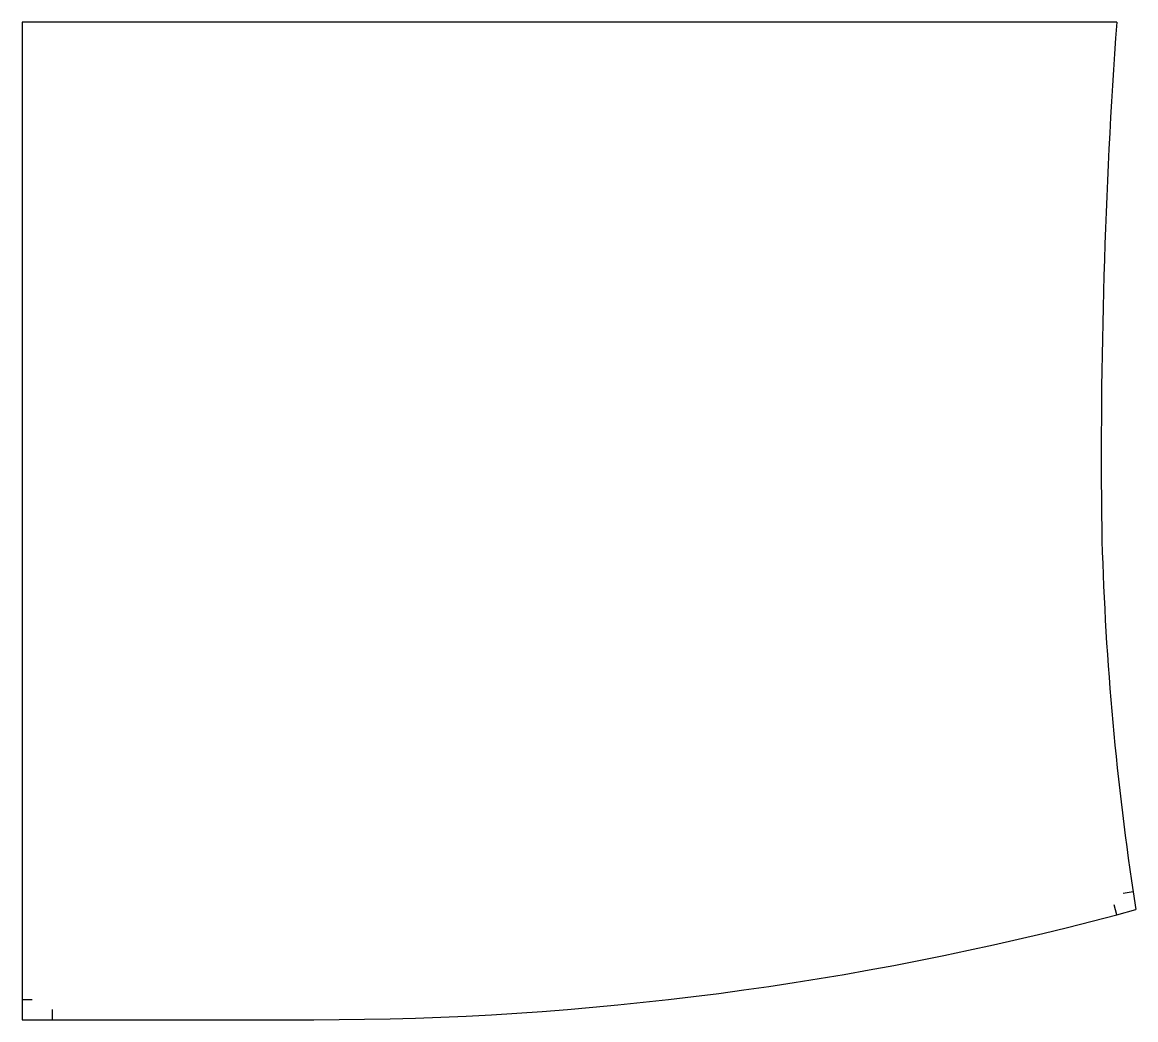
# Model space of a CAD drawing. Header units: millimetres. Extents: x 1810 to 2161, y 2165 to 2480.
import ezdxf

# ---------------------------------------------------------------- set-up
doc = ezdxf.new("R2010")
doc.units = ezdxf.units.MM
doc.layers.add('2_CUT_LINE', color=7, linetype='Continuous')

msp = doc.modelspace()

# ---------------------------------------------------------------- linework, layer by layer
at = {"layer": '2_CUT_LINE', "color": 5, "linetype": 'CONTINUOUS', "lineweight": 25, "true_color": 0x2465d8}
for p, q in [((1809.75, 2480.39), (1809.75, 2171.7)), ((2155.34, 2480.39), (1809.75, 2480.39)), ((2160.52, 2205.72), (2157.38, 2205.25)), ((2160.52, 2205.72), (2161.35, 2200.12)), ((2155.36, 2198.53), (2154.54, 2201.6)), ((2155.36, 2198.53), (2161.35, 2200.12)), ((1809.75, 2171.7), (1809.75, 2165.35)), ((1809.75, 2171.7), (1812.92, 2171.7)), ((1819.27, 2165.35), (1819.27, 2168.53)), ((1809.75, 2165.35), (1819.27, 2165.35)), ((1819.27, 2165.35), (1901.82, 2165.35))]:
    msp.add_line(p, q, dxfattribs=at)
for centre, radius, start, end in [((4074.33, 2343.38), 1923.87, 175.91632, 180.68911), ((3079.18, 2342.97), 928.86, 181.40204, 188.49754), ((1901.82, 3150.65), 985.3, 270, 284.91103)]:
    msp.add_arc(centre, radius, start, end, dxfattribs=at)

doc.saveas('drawing.dxf')
